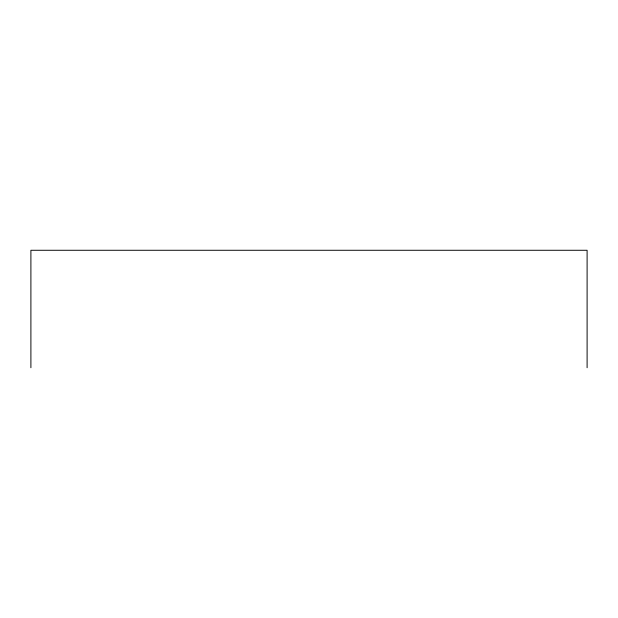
<?xml version="1.0" encoding="UTF-8"?>
<svg xmlns="http://www.w3.org/2000/svg" width="618" height="618" viewBox="0 0 618 618"><rect width="100%" height="100%" fill="white"/><g stroke="black" fill="none" stroke-linecap="round" stroke-linejoin="round"><path stroke-width="0.93" d="M587.1 367.725L587.1 250.275L30.9 250.275L30.9 367.725"/></g></svg>
